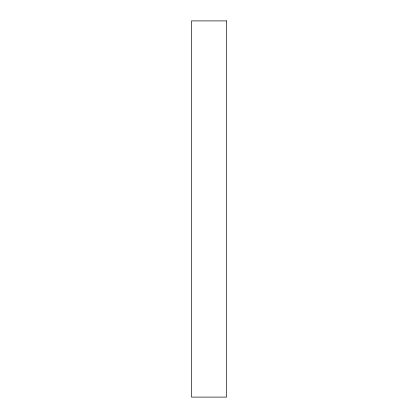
<?xml version="1.0" encoding="UTF-8"?>
<svg xmlns="http://www.w3.org/2000/svg" width="418" height="418" viewBox="0 0 418 418"><rect width="100%" height="100%" fill="white"/><g stroke="black" fill="none" stroke-linecap="round" stroke-linejoin="round"><path stroke-width="0.63" d="M226.556 20.9L191.444 20.9L191.444 397.1L226.556 397.1L226.556 20.9"/></g></svg>
